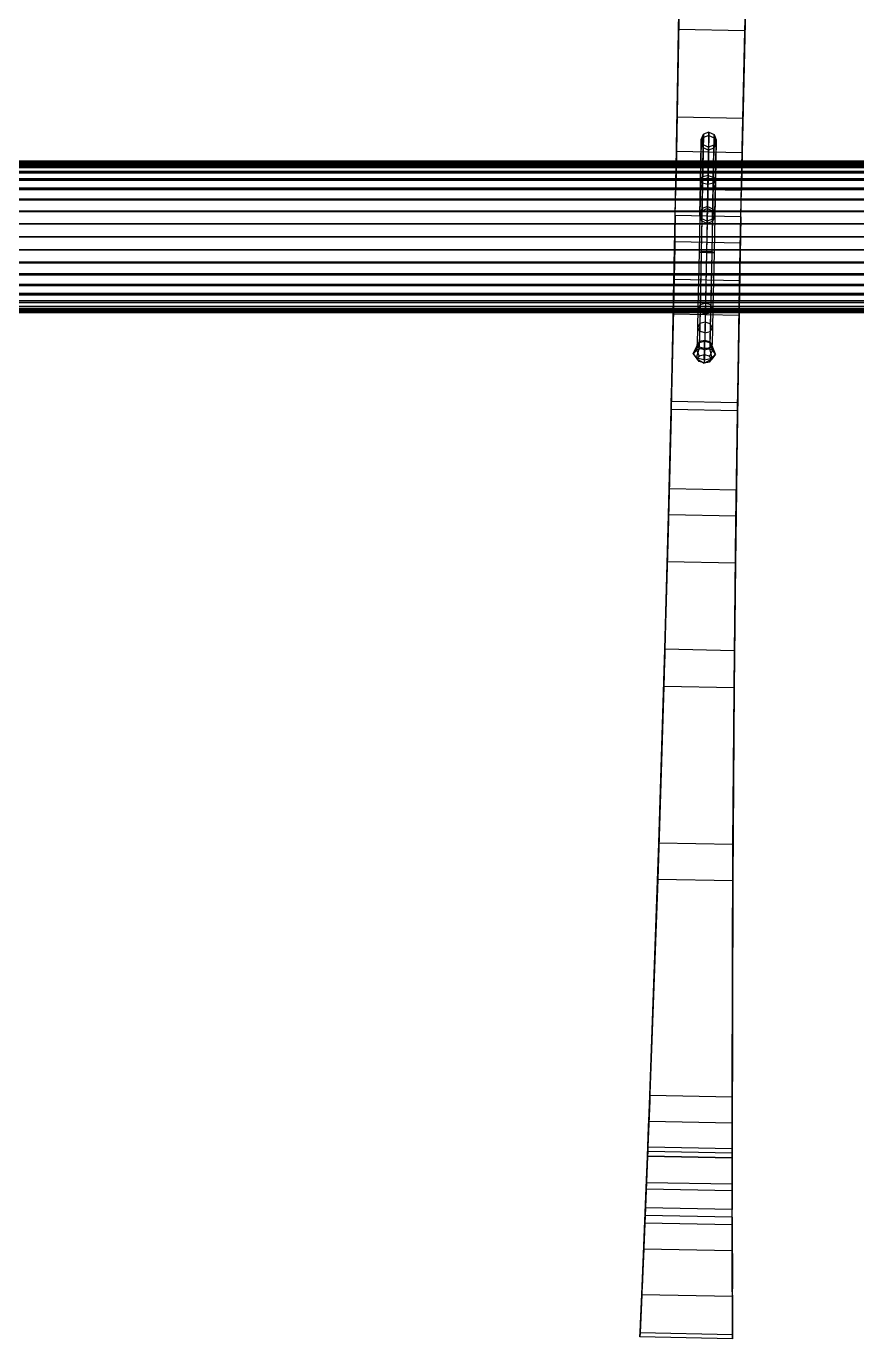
# Model space of a CAD drawing. Extents: x 11992 to 29481, y -6727 to 6811.
# Drawn here: x 14739.2 to 14909.4, y 701.2 to 970.3 of the extents above; entities that cross this region are included whole.
import ezdxf

# ---------------------------------------------------------------- set-up
doc = ezdxf.new("R2010")
doc.units = 0
doc.header["$MEASUREMENT"] = 0
doc.layers.get('0').update_dxf_attribs({"color": 8, "linetype": 'CONTINUOUS'})

msp = doc.modelspace()

# ---------------------------------------------------------------- linework, layer by layer
for p, q in [((14872.87, 968.1, -199.12), (14873.13, 985.9, -226.3)), ((14872.9, 969.61, -197.93), (14873.16, 987.54, -225.29)), ((14886.46, 967.83, -199.12), (14886.89, 985.63, -226.3)), ((14886.49, 969.35, -197.93), (14886.93, 987.27, -225.29)), ((14872.94, 972.31, -245.63), (14872.5, 945.68, -230.35)), ((14886.55, 972.05, -245.63), (14885.96, 945.41, -230.35)), ((14872.92, 971.27, -247.15), (14872.48, 944.63, -231.88)), ((14872.6, 951.69, -184.34), (14872.9, 969.61, -197.93)), ((14872.9, 969.61, -197.93), (14872.87, 968.1, -199.12)), ((14886.49, 969.35, -197.93), (14872.9, 969.61, -197.93)), ((14886.53, 971.01, -247.15), (14885.94, 944.37, -231.88)), ((14886.09, 951.42, -184.34), (14886.49, 969.35, -197.93)), ((14886.49, 969.35, -197.93), (14886.46, 967.83, -199.12)), ((14872.5, 945.68, -230.35), (14872.87, 968.1, -199.12)), ((14872.59, 950.77, -185.99), (14872.87, 968.1, -199.12)), ((14885.96, 945.41, -230.35), (14886.46, 967.83, -199.12)), ((14886.07, 950.51, -185.99), (14886.46, 967.83, -199.12)), ((14872.23, 931.5, -179.63), (14872.6, 951.69, -184.34)), ((14872.23, 931.5, -181.94), (14872.59, 950.77, -185.99)), ((14872.35, 937.92, -225.91), (14872.59, 950.77, -185.99)), ((14872.6, 951.69, -184.34), (14872.59, 950.77, -185.99)), ((14886.09, 951.42, -184.34), (14872.6, 951.69, -184.34)), ((14885.67, 931.23, -179.63), (14886.09, 951.42, -184.34)), ((14885.67, 931.23, -181.94), (14886.07, 950.51, -185.99)), ((14885.8, 937.66, -225.91), (14886.07, 950.51, -185.99)), ((14886.09, 951.42, -184.34), (14886.07, 950.51, -185.99)), ((14877.53, 946.42, -137.78), (14878, 947.48, -138.21)), ((14877.55, 947.09, -122.57), (14878.02, 948.18, -122.25)), ((14878.02, 948.18, -122.25), (14877.55, 923.93, -106.77)), ((14877.84, 938.9, -148.16), (14878, 947.48, -138.21)), ((14878, 947.48, -138.21), (14878.02, 948.18, -122.25)), ((14879.1, 947.9, -138.38), (14878, 947.48, -138.21)), ((14879.11, 948.62, -122.11), (14878.02, 948.18, -122.25)), ((14878.93, 939.24, -148.42), (14879.1, 947.9, -138.38)), ((14879.11, 948.62, -122.11), (14878.94, 939.69, -109.58)), ((14879.1, 947.9, -138.38), (14879.11, 948.62, -122.11)), ((14879.1, 947.9, -138.38), (14880.17, 947.44, -138.21)), ((14879.11, 948.62, -122.11), (14880.19, 948.14, -122.25)), ((14880.01, 938.85, -148.16), (14880.17, 947.44, -138.21)), ((14880.19, 948.14, -122.25), (14880.02, 939.4, -109.99)), ((14880.17, 947.44, -138.21), (14880.19, 948.14, -122.25)), ((14880.17, 947.44, -138.21), (14880.6, 946.36, -137.78)), ((14880.19, 948.14, -122.25), (14880.62, 947.03, -122.57)), ((14872.48, 944.63, -231.88), (14872.33, 936.88, -227.43)), ((14872.5, 945.68, -230.35), (14872.35, 937.92, -225.91)), ((14872.48, 944.63, -231.88), (14872.5, 945.68, -230.35)), ((14885.94, 944.37, -231.88), (14872.48, 944.63, -231.88)), ((14877.37, 938.02, -147.52), (14877.53, 946.42, -137.78)), ((14877.55, 947.09, -122.57), (14877.39, 938.82, -110.96)), ((14877.53, 946.42, -137.78), (14877.55, 947.09, -122.57)), ((14877.96, 945.35, -137.36), (14877.53, 946.42, -137.78)), ((14877.97, 945.98, -122.9), (14877.55, 947.09, -122.57)), ((14877.8, 937.12, -146.89), (14877.96, 945.35, -137.36)), ((14877.97, 945.98, -122.9), (14877.82, 938.17, -111.94)), ((14877.96, 945.35, -137.36), (14877.97, 945.98, -122.9)), ((14879.04, 944.88, -137.18), (14877.96, 945.35, -137.36)), ((14879.05, 945.5, -123.03), (14877.97, 945.98, -122.9)), ((14878.88, 936.73, -146.63), (14879.04, 944.88, -137.18)), ((14879.05, 945.5, -123.03), (14878.9, 937.89, -112.34)), ((14879.04, 944.88, -137.18), (14879.05, 945.5, -123.03)), ((14880.13, 945.3, -137.36), (14879.04, 944.88, -137.18)), ((14880.14, 945.94, -122.9), (14879.05, 945.5, -123.03)), ((14879.97, 937.08, -146.89), (14880.13, 945.3, -137.36)), ((14880.14, 945.94, -122.9), (14879.99, 938.13, -111.94)), ((14880.6, 946.36, -137.78), (14880.13, 945.3, -137.36)), ((14880.13, 945.3, -137.36), (14880.14, 945.94, -122.9)), ((14880.62, 947.03, -122.57), (14880.14, 945.94, -122.9)), ((14880.44, 937.96, -147.52), (14880.6, 946.36, -137.78)), ((14880.62, 947.03, -122.57), (14880.45, 938.76, -110.96)), ((14880.6, 946.36, -137.78), (14880.62, 947.03, -122.57)), ((14885.96, 945.41, -230.35), (14885.8, 937.66, -225.91)), ((14885.94, 944.37, -231.88), (14885.96, 945.41, -230.35)), ((14427.64, 942.71, -126.75), (15683.43, 942.71, -126.75)), ((14427.64, 942.7, -1463.26), (15683.43, 942.71, -1463.26)), ((14427.64, 942.47, -124.05), (15683.43, 942.47, -124.05)), ((14427.64, 942.47, -1460.56), (15683.43, 942.47, -1460.56)), ((14427.64, 942.47, -129.45), (15683.43, 942.47, -129.45)), ((14427.64, 942.47, -1465.96), (15683.43, 942.47, -1465.96)), ((14427.64, 942.4, -126.75), (15683.43, 942.4, -126.75)), ((14427.64, 942.4, -1463.26), (15683.43, 942.4, -1463.26)), ((15683.43, 942.17, -124.1), (14427.64, 942.17, -124.1)), ((15683.43, 942.17, -1460.61), (14427.64, 942.17, -1460.61)), ((15683.43, 942.17, -129.4), (14427.64, 942.17, -129.4)), ((15683.43, 942.17, -1465.91), (14427.64, 942.17, -1465.91)), ((14427.91, 942.27, -126.75), (15683.71, 942.27, -126.75)), ((14427.91, 942.27, -1463.26), (15683.71, 942.27, -1463.26)), ((14427.91, 942.04, -124.12), (15683.71, 942.04, -124.12)), ((14427.91, 942.04, -1460.64), (15683.71, 942.04, -1460.64)), ((14427.91, 942.04, -129.38), (15683.71, 942.04, -129.38)), ((14427.91, 942.04, -1465.89), (15683.71, 942.04, -1465.89)), ((14885.94, 944.37, -231.88), (14885.78, 936.62, -227.43)), ((14427.64, 941.77, -121.43), (15683.43, 941.77, -121.43)), ((14427.64, 941.77, -132.07), (15683.43, 941.77, -132.07)), ((14427.64, 941.77, -1457.94), (15683.43, 941.77, -1457.94)), ((14427.64, 941.77, -1468.58), (15683.43, 941.77, -1468.58)), ((15683.43, 941.49, -121.53), (14427.64, 941.48, -121.53)), ((15683.43, 941.49, -131.97), (14427.64, 941.48, -131.97)), ((15683.43, 941.49, -1458.05), (14427.64, 941.48, -1458.04)), ((15683.43, 941.49, -1468.48), (14427.64, 941.48, -1468.48)), ((14427.64, 940.62, -134.53), (15683.43, 940.62, -134.53)), ((14427.64, 940.62, -1471.04), (15683.43, 940.62, -1471.04)), ((14427.64, 940.62, -118.97), (15683.43, 940.62, -118.97)), ((14427.64, 940.62, -1455.48), (15683.43, 940.62, -1455.48)), ((15683.43, 940.36, -134.38), (14427.64, 940.36, -134.38)), ((15683.43, 940.36, -1470.89), (14427.64, 940.36, -1470.89)), ((15683.43, 940.36, -119.12), (14427.64, 940.36, -119.12)), ((15683.43, 940.36, -1455.64), (14427.64, 940.36, -1455.64)), ((14427.91, 941.36, -121.58), (15683.71, 941.36, -121.58)), ((14427.91, 941.36, -131.92), (15683.71, 941.36, -131.92)), ((14427.91, 941.35, -1458.09), (15683.71, 941.36, -1458.09)), ((14427.91, 941.35, -1468.43), (15683.71, 941.36, -1468.43)), ((14427.91, 940.24, -134.31), (15683.71, 940.24, -134.31)), ((14427.91, 940.24, -1470.82), (15683.71, 940.24, -1470.82)), ((14427.91, 940.24, -119.19), (15683.71, 940.24, -119.19)), ((14427.91, 940.24, -1455.7), (15683.71, 940.24, -1455.7)), ((14877.39, 938.82, -110.96), (14877.85, 939.45, -109.99)), ((14878.93, 939.24, -148.42), (14877.84, 938.9, -148.16)), ((14878.94, 939.69, -109.58), (14877.85, 939.45, -109.99)), ((14878.94, 939.69, -109.58), (14878.63, 923.88, -106.31)), ((14878.81, 933.37, -158.51), (14878.93, 939.24, -148.42)), ((14878.93, 939.24, -148.42), (14880.01, 938.85, -148.16)), ((14878.94, 939.69, -109.58), (14880.02, 939.4, -109.99)), ((14880.02, 939.4, -109.99), (14879.72, 923.89, -106.77)), ((14880.02, 939.4, -109.99), (14880.45, 938.76, -110.96)), ((14427.64, 939.07, -116.75), (15683.43, 939.07, -116.75)), ((14427.64, 939.07, -136.75), (15683.43, 939.07, -136.75)), ((14427.64, 939.07, -1453.26), (15683.43, 939.07, -1453.26)), ((14427.64, 939.07, -1473.26), (15683.43, 939.07, -1473.26)), ((15683.43, 938.84, -116.95), (14427.64, 938.84, -116.95)), ((15683.43, 938.84, -136.55), (14427.64, 938.84, -136.55)), ((15683.43, 938.84, -1453.46), (14427.64, 938.83, -1453.46)), ((15683.43, 938.84, -1473.07), (14427.64, 938.83, -1473.07)), ((14427.64, 937.15, -114.83), (15683.43, 937.15, -114.83)), ((14427.64, 937.15, -1451.35), (15683.43, 937.15, -1451.35)), ((14427.64, 937.15, -138.66), (15683.43, 937.15, -138.67)), ((14427.64, 937.15, -1475.18), (15683.43, 937.15, -1475.18)), ((15683.43, 936.96, -115.07), (14427.64, 936.96, -115.07)), ((15683.43, 936.96, -1451.58), (14427.64, 936.95, -1451.58)), ((15683.43, 936.96, -138.43), (14427.64, 936.96, -138.43)), ((15683.43, 936.96, -1474.95), (14427.64, 936.95, -1474.95)), ((14427.91, 938.73, -117.03), (15683.71, 938.73, -117.03)), ((14427.91, 938.73, -136.47), (15683.71, 938.73, -136.47)), ((14427.91, 938.73, -1453.54), (15683.71, 938.73, -1453.54)), ((14427.91, 938.73, -1472.98), (15683.71, 938.73, -1472.98)), ((14427.91, 936.87, -115.17), (15683.71, 936.87, -115.17)), ((14427.91, 936.87, -1451.68), (15683.71, 936.87, -1451.68)), ((14427.91, 936.87, -138.33), (15683.71, 936.87, -138.33)), ((14427.91, 936.87, -1474.85), (15683.71, 936.87, -1474.85)), ((14872.23, 931.5, -222.2), (14872.35, 937.92, -225.91)), ((14872.23, 931.5, -224.35), (14872.33, 936.88, -227.43)), ((14872.33, 936.88, -227.43), (14872.35, 937.92, -225.91)), ((14885.78, 936.62, -227.43), (14872.33, 936.88, -227.43)), ((14877.39, 938.82, -110.96), (14877.1, 924.01, -107.89)), ((14877.25, 931.88, -158.06), (14877.37, 938.02, -147.52)), ((14877.37, 938.02, -147.52), (14877.84, 938.9, -148.16)), ((14877.8, 937.12, -146.89), (14877.37, 938.02, -147.52)), ((14877.82, 938.17, -111.94), (14877.39, 938.82, -110.96)), ((14877.82, 938.17, -111.94), (14877.55, 924.08, -109.02)), ((14877.68, 930.8, -157.75), (14877.8, 937.12, -146.89)), ((14877.72, 932.94, -158.38), (14877.84, 938.9, -148.16)), ((14878.88, 936.73, -146.63), (14877.8, 937.12, -146.89)), ((14878.9, 937.89, -112.34), (14877.82, 938.17, -111.94)), ((14878.9, 937.89, -112.34), (14878.63, 924.08, -109.48)), ((14878.76, 930.34, -157.62), (14878.88, 936.73, -146.63)), ((14879.97, 937.08, -146.89), (14878.88, 936.73, -146.63)), ((14879.99, 938.13, -111.94), (14878.9, 937.89, -112.34)), ((14879.99, 938.13, -111.94), (14879.72, 924.03, -109.02)), ((14879.85, 930.76, -157.75), (14879.97, 937.08, -146.89)), ((14879.89, 932.9, -158.38), (14880.01, 938.85, -148.16)), ((14880.44, 937.96, -147.52), (14879.97, 937.08, -146.89)), ((14880.45, 938.76, -110.96), (14879.99, 938.13, -111.94)), ((14880.01, 938.85, -148.16), (14880.44, 937.96, -147.52)), ((14880.45, 938.76, -110.96), (14880.17, 923.95, -107.89)), ((14880.32, 931.82, -158.06), (14880.44, 937.96, -147.52)), ((14885.67, 931.23, -222.2), (14885.8, 937.66, -225.91)), ((14885.67, 931.23, -224.35), (14885.78, 936.62, -227.43)), ((14885.78, 936.62, -227.43), (14885.8, 937.66, -225.91)), ((14427.64, 934.93, -113.28), (15683.43, 934.93, -113.28)), ((14427.64, 934.93, -140.22), (15683.43, 934.93, -140.22)), ((14427.64, 934.93, -1449.79), (15683.43, 934.93, -1449.79)), ((14427.64, 934.93, -1476.73), (15683.43, 934.93, -1476.73)), ((15683.43, 934.78, -113.54), (14427.64, 934.78, -113.54)), ((15683.43, 934.78, -139.96), (14427.64, 934.78, -139.96)), ((15683.43, 934.78, -1450.05), (14427.64, 934.78, -1450.05)), ((15683.43, 934.78, -1476.47), (14427.64, 934.78, -1476.47)), ((14427.91, 934.71, -113.65), (15683.71, 934.71, -113.65)), ((14427.91, 934.71, -139.85), (15683.71, 934.71, -139.85)), ((14427.91, 934.71, -1450.17), (15683.71, 934.71, -1450.17)), ((14427.91, 934.71, -1476.36), (15683.71, 934.71, -1476.36)), ((14427.64, 932.47, -141.37), (15683.43, 932.47, -141.37)), ((14427.64, 932.47, -1477.88), (15683.43, 932.47, -1477.88)), ((14427.64, 932.47, -112.13), (15683.43, 932.47, -112.13)), ((14427.64, 932.47, -1448.65), (15683.43, 932.47, -1448.65)), ((15683.43, 932.37, -141.08), (14427.64, 932.37, -141.08)), ((15683.43, 932.37, -1477.59), (14427.64, 932.37, -1477.59)), ((15683.43, 932.37, -112.42), (14427.64, 932.37, -112.42)), ((15683.43, 932.37, -1448.93), (14427.64, 932.37, -1448.93)), ((14427.91, 932.32, -140.96), (15683.71, 932.32, -140.96)), ((14427.91, 932.32, -1477.47), (15683.71, 932.32, -1477.47)), ((14427.91, 932.32, -112.54), (15683.71, 932.32, -112.54)), ((14427.91, 932.32, -1449.05), (15683.71, 932.32, -1449.05)), ((14871.82, 911.31, -184.34), (14872.23, 931.5, -179.63)), ((14872.23, 931.5, -181.94), (14871.84, 912.22, -185.99)), ((14872.1, 925.07, -225.91), (14872.23, 931.5, -222.2)), ((14872.13, 926.12, -227.43), (14872.23, 931.5, -224.35)), ((14872.23, 931.5, -224.35), (14872.23, 931.5, -222.2)), ((14872.23, 931.5, -181.94), (14872.23, 931.5, -179.63)), ((14872.23, 931.5, -222.2), (14872.23, 931.5, -181.94)), ((14885.67, 931.23, -224.35), (14872.23, 931.5, -224.35)), ((14885.67, 931.23, -179.63), (14872.23, 931.5, -179.63)), ((14877.24, 931.41, -182.2), (14877.71, 932.49, -182.2)), ((14877.24, 931.41, -168.6), (14877.71, 932.49, -168.63)), ((14877.24, 931.41, -168.6), (14877.25, 931.88, -158.06)), ((14877.67, 930.32, -182.2), (14877.24, 931.41, -182.2)), ((14877.67, 930.32, -168.58), (14877.24, 931.41, -168.6)), ((14877.24, 931.41, -182.2), (14877.24, 931.41, -168.6)), ((14877.25, 931.88, -158.06), (14877.72, 932.94, -158.38)), ((14877.68, 930.8, -157.75), (14877.25, 931.88, -158.06)), ((14877.71, 932.49, -168.63), (14877.72, 932.94, -158.38)), ((14878.81, 932.91, -182.2), (14877.71, 932.49, -182.2)), ((14878.81, 932.91, -168.64), (14877.71, 932.49, -168.63)), ((14877.71, 932.49, -182.2), (14877.71, 932.49, -168.63)), ((14878.81, 933.37, -158.51), (14877.72, 932.94, -158.38)), ((14878.81, 932.91, -168.64), (14878.81, 933.37, -158.51)), ((14878.81, 933.37, -158.51), (14879.89, 932.9, -158.38)), ((14878.81, 932.91, -182.2), (14879.88, 932.44, -182.2)), ((14878.81, 932.91, -182.2), (14878.81, 932.91, -168.64)), ((14878.81, 932.91, -168.64), (14879.88, 932.44, -168.63)), ((14880.31, 931.35, -182.2), (14879.84, 930.27, -182.2)), ((14880.31, 931.35, -168.6), (14879.84, 930.27, -168.58)), ((14880.32, 931.82, -158.06), (14879.85, 930.76, -157.75)), ((14879.88, 932.44, -168.63), (14879.89, 932.9, -158.38)), ((14879.88, 932.44, -182.2), (14879.88, 932.44, -168.63)), ((14879.88, 932.44, -182.2), (14880.31, 931.35, -182.2)), ((14879.88, 932.44, -168.63), (14880.31, 931.35, -168.6)), ((14879.89, 932.9, -158.38), (14880.32, 931.82, -158.06)), ((14880.31, 931.35, -168.6), (14880.32, 931.82, -158.06)), ((14880.31, 931.35, -182.2), (14880.31, 931.35, -168.6)), ((14885.3, 911.04, -184.34), (14885.67, 931.23, -179.63)), ((14885.67, 931.23, -181.94), (14885.32, 911.96, -185.99)), ((14885.55, 924.81, -225.91), (14885.67, 931.23, -222.2)), ((14885.57, 925.85, -227.43), (14885.67, 931.23, -224.35)), ((14885.67, 931.23, -224.35), (14885.67, 931.23, -222.2)), ((14885.67, 931.23, -181.94), (14885.67, 931.23, -179.63)), ((14885.67, 931.23, -222.2), (14885.67, 931.23, -181.94)), ((14427.64, 929.85, -111.43), (15683.43, 929.85, -111.43)), ((14427.64, 929.85, -142.07), (15683.43, 929.85, -142.07)), ((14427.64, 929.85, -1447.94), (15683.43, 929.85, -1447.94)), ((14427.64, 929.85, -1478.58), (15683.43, 929.85, -1478.58)), ((15683.43, 929.8, -111.73), (14427.64, 929.8, -111.73)), ((15683.43, 929.8, -141.77), (14427.64, 929.8, -141.77)), ((15683.43, 929.8, -1448.24), (14427.64, 929.8, -1448.24)), ((15683.43, 929.8, -1478.28), (14427.64, 929.8, -1478.28)), ((14427.91, 929.77, -111.86), (15683.71, 929.77, -111.86)), ((14427.91, 929.77, -141.64), (15683.71, 929.77, -141.64)), ((14427.91, 929.77, -1448.37), (15683.71, 929.77, -1448.37)), ((14427.91, 929.77, -1478.15), (15683.71, 929.77, -1478.15)), ((14877.67, 930.32, -168.58), (14877.68, 930.8, -157.75)), ((14878.75, 929.84, -182.2), (14877.67, 930.32, -182.2)), ((14878.75, 929.84, -168.57), (14877.67, 930.32, -168.58)), ((14877.67, 930.32, -182.2), (14877.67, 930.32, -168.58)), ((14878.76, 930.34, -157.62), (14877.68, 930.8, -157.75)), ((14878.75, 929.84, -168.57), (14878.76, 930.34, -157.62)), ((14879.84, 930.27, -182.2), (14878.75, 929.84, -182.2)), ((14879.84, 930.27, -168.58), (14878.75, 929.84, -168.57)), ((14878.75, 929.84, -182.2), (14878.75, 929.84, -168.57)), ((14879.85, 930.76, -157.75), (14878.76, 930.34, -157.62)), ((14879.84, 930.27, -168.58), (14879.85, 930.76, -157.75)), ((14879.84, 930.27, -182.2), (14879.84, 930.27, -168.58)), ((14427.64, 927.15, -111.2), (15683.43, 927.15, -111.2)), ((15683.43, 927.15, -111.5), (14427.64, 927.15, -111.5)), ((14427.64, 927.15, -1447.71), (15683.43, 927.15, -1447.71)), ((15683.43, 927.15, -1448.01), (14427.64, 927.15, -1448.01)), ((14427.64, 927.15, -142.3), (15683.43, 927.15, -142.3)), ((15683.43, 927.15, -142), (14427.64, 927.15, -142)), ((14427.64, 927.15, -1478.82), (15683.43, 927.15, -1478.82)), ((15683.43, 927.15, -1478.51), (14427.64, 927.15, -1478.51)), ((14427.91, 927.15, -111.63), (15683.71, 927.15, -111.63)), ((14427.91, 927.15, -1448.14), (15683.71, 927.15, -1448.14)), ((14427.91, 927.15, -141.87), (15683.71, 927.15, -141.87)), ((14427.91, 927.15, -1478.38), (15683.71, 927.15, -1478.38)), ((14871.97, 918.36, -231.88), (14872.13, 926.12, -227.43)), ((14872.13, 926.12, -227.43), (14872.1, 925.07, -225.91)), ((14885.57, 925.85, -227.43), (14872.13, 926.12, -227.43)), ((14885.43, 918.1, -231.88), (14885.57, 925.85, -227.43)), ((14885.57, 925.85, -227.43), (14885.55, 924.81, -225.91)), ((15683.43, 924.51, -111.73), (14427.64, 924.5, -111.73)), ((15683.43, 924.51, -141.77), (14427.64, 924.5, -141.77)), ((15683.43, 924.51, -1448.24), (14427.64, 924.5, -1448.24)), ((15683.43, 924.51, -1478.28), (14427.64, 924.5, -1478.28)), ((14427.64, 924.45, -111.43), (15683.43, 924.45, -111.43)), ((14427.64, 924.45, -142.07), (15683.43, 924.45, -142.07)), ((14427.64, 924.45, -1447.94), (15683.43, 924.45, -1447.94)), ((14427.64, 924.45, -1478.58), (15683.43, 924.45, -1478.58)), ((14427.91, 924.52, -111.86), (15683.71, 924.52, -111.86)), ((14427.91, 924.52, -141.64), (15683.71, 924.52, -141.64)), ((14427.91, 924.52, -1448.37), (15683.71, 924.52, -1448.37)), ((14427.91, 924.52, -1478.15), (15683.71, 924.52, -1478.15)), ((14872.1, 925.07, -225.91), (14871.84, 912.22, -185.99)), ((14871.95, 917.32, -230.35), (14872.1, 925.07, -225.91)), ((14877.1, 924.01, -107.89), (14876.87, 912.43, -113.4)), ((14877.55, 924.08, -109.02), (14877.1, 924.01, -107.89)), ((14877.1, 924.01, -107.89), (14877.55, 923.93, -106.77)), ((14877.55, 923.93, -106.77), (14877.3, 911.64, -112.56)), ((14877.55, 924.08, -109.02), (14877.33, 913.21, -114.24)), ((14878.63, 924.08, -109.48), (14877.55, 924.08, -109.02)), ((14878.63, 923.88, -106.31), (14877.55, 923.93, -106.77)), ((14878.63, 923.88, -106.31), (14878.38, 911.3, -112.22)), ((14878.63, 924.08, -109.48), (14878.42, 913.51, -114.59)), ((14879.72, 924.03, -109.02), (14878.63, 924.08, -109.48)), ((14878.63, 923.88, -106.31), (14879.72, 923.89, -106.77)), ((14879.72, 923.89, -106.77), (14879.47, 911.6, -112.57)), ((14879.72, 924.03, -109.02), (14879.5, 913.17, -114.24)), ((14880.17, 923.95, -107.89), (14879.72, 924.03, -109.02)), ((14879.72, 923.89, -106.77), (14880.17, 923.95, -107.89)), ((14880.17, 923.95, -107.89), (14879.94, 912.37, -113.41)), ((14885.55, 924.81, -225.91), (14885.32, 911.96, -185.99)), ((14885.41, 917.06, -230.35), (14885.55, 924.81, -225.91)), ((15683.43, 921.94, -141.08), (14427.64, 921.94, -141.08)), ((15683.43, 921.94, -1477.59), (14427.64, 921.93, -1477.59)), ((15683.43, 921.94, -112.42), (14427.64, 921.94, -112.42)), ((15683.43, 921.94, -1448.93), (14427.64, 921.93, -1448.93)), ((14427.64, 921.83, -141.37), (15683.43, 921.83, -141.37)), ((14427.64, 921.83, -1477.88), (15683.43, 921.83, -1477.88)), ((14427.64, 921.83, -112.13), (15683.43, 921.83, -112.13)), ((14427.64, 921.83, -1448.65), (15683.43, 921.83, -1448.65)), ((14427.91, 921.98, -140.96), (15683.71, 921.98, -140.96)), ((14427.91, 921.97, -1477.47), (15683.71, 921.98, -1477.47)), ((14427.91, 921.98, -112.54), (15683.71, 921.98, -112.54)), ((14427.91, 921.97, -1449.05), (15683.71, 921.98, -1449.05)), ((15683.43, 919.53, -113.54), (14427.64, 919.53, -113.54)), ((15683.43, 919.53, -139.96), (14427.64, 919.53, -139.96)), ((15683.43, 919.53, -1450.05), (14427.64, 919.52, -1450.05)), ((15683.43, 919.53, -1476.47), (14427.64, 919.52, -1476.47)), ((14427.64, 919.37, -113.28), (15683.43, 919.38, -113.28)), ((14427.64, 919.37, -140.22), (15683.43, 919.38, -140.22)), ((14427.64, 919.37, -1449.79), (15683.43, 919.38, -1449.79)), ((14427.64, 919.37, -1476.73), (15683.43, 919.38, -1476.73)), ((14427.91, 919.59, -113.65), (15683.71, 919.59, -113.65)), ((14427.91, 919.59, -139.85), (15683.71, 919.59, -139.85)), ((14427.91, 919.59, -1450.17), (15683.71, 919.59, -1450.17)), ((14427.91, 919.59, -1476.36), (15683.71, 919.59, -1476.36)), ((14871.37, 891.73, -247.15), (14871.97, 918.36, -231.88)), ((14871.97, 918.36, -231.88), (14871.95, 917.32, -230.35)), ((14885.43, 918.1, -231.88), (14871.97, 918.36, -231.88)), ((14884.98, 891.46, -247.15), (14885.43, 918.1, -231.88)), ((14885.43, 918.1, -231.88), (14885.41, 917.06, -230.35)), ((15683.43, 917.35, -115.07), (14427.64, 917.35, -115.07)), ((15683.43, 917.35, -1451.58), (14427.64, 917.35, -1451.58)), ((15683.43, 917.35, -138.43), (14427.64, 917.35, -138.43)), ((15683.43, 917.35, -1474.95), (14427.64, 917.35, -1474.94)), ((14427.64, 917.15, -114.83), (15683.43, 917.16, -114.83)), ((14427.64, 917.15, -1451.35), (15683.43, 917.16, -1451.35)), ((14427.64, 917.15, -138.66), (15683.43, 917.16, -138.67)), ((14427.64, 917.15, -1475.18), (15683.43, 917.16, -1475.18)), ((15683.43, 915.47, -116.95), (14427.64, 915.47, -116.95)), ((15683.43, 915.47, -136.55), (14427.64, 915.47, -136.55)), ((15683.43, 915.47, -1453.46), (14427.64, 915.47, -1453.46)), ((15683.43, 915.47, -1473.07), (14427.64, 915.47, -1473.07)), ((14427.64, 915.24, -116.75), (15683.43, 915.24, -116.75)), ((14427.64, 915.24, -136.75), (15683.43, 915.24, -136.75)), ((14427.64, 915.24, -1453.26), (15683.43, 915.24, -1453.26)), ((14427.64, 915.24, -1473.26), (15683.43, 915.24, -1473.26)), ((14427.91, 917.43, -115.17), (15683.71, 917.43, -115.17)), ((14427.91, 917.43, -1451.68), (15683.71, 917.43, -1451.68)), ((14427.91, 917.43, -138.33), (15683.71, 917.43, -138.33)), ((14427.91, 917.43, -1474.85), (15683.71, 917.43, -1474.85)), ((14427.91, 915.56, -117.03), (15683.71, 915.57, -117.03)), ((14427.91, 915.56, -136.47), (15683.71, 915.57, -136.47)), ((14427.91, 915.56, -1453.54), (15683.71, 915.57, -1453.54)), ((14427.91, 915.56, -1472.98), (15683.71, 915.57, -1472.98)), ((14871.35, 890.68, -245.63), (14871.95, 917.32, -230.35)), ((14871.95, 917.32, -230.35), (14871.45, 894.9, -199.12)), ((14884.97, 890.42, -245.63), (14885.41, 917.06, -230.35)), ((14885.41, 917.06, -230.35), (14885.03, 894.63, -199.12)), ((15683.43, 913.94, -134.38), (14427.64, 913.94, -134.38)), ((15683.43, 913.94, -1470.89), (14427.64, 913.94, -1470.89)), ((15683.43, 913.94, -119.12), (14427.64, 913.94, -119.12)), ((15683.43, 913.94, -1455.64), (14427.64, 913.94, -1455.64)), ((14427.64, 913.68, -134.53), (15683.43, 913.68, -134.53)), ((14427.64, 913.68, -1471.04), (15683.43, 913.68, -1471.04)), ((14427.64, 913.68, -118.97), (15683.43, 913.68, -118.97)), ((14427.64, 913.68, -1455.48), (15683.43, 913.68, -1455.48)), ((15683.43, 912.82, -121.53), (14427.64, 912.82, -121.53)), ((15683.43, 912.82, -131.97), (14427.64, 912.82, -131.97)), ((15683.43, 912.82, -1458.04), (14427.64, 912.82, -1458.04)), ((15683.43, 912.82, -1468.48), (14427.64, 912.82, -1468.48)), ((14427.64, 912.54, -121.43), (15683.43, 912.54, -121.43)), ((14427.64, 912.54, -132.07), (15683.43, 912.54, -132.07)), ((14427.64, 912.53, -1457.94), (15683.43, 912.54, -1457.94)), ((14427.64, 912.53, -1468.58), (15683.43, 912.54, -1468.58)), ((14427.91, 914.05, -134.31), (15683.71, 914.05, -134.31)), ((14427.91, 914.05, -1470.82), (15683.71, 914.05, -1470.82)), ((14427.91, 914.05, -119.19), (15683.71, 914.05, -119.19)), ((14427.91, 914.05, -1455.7), (15683.71, 914.05, -1455.7)), ((14427.91, 912.94, -121.58), (15683.71, 912.94, -121.58)), ((14427.91, 912.94, -131.92), (15683.71, 912.94, -131.92)), ((14427.91, 912.94, -1458.09), (15683.71, 912.94, -1458.09)), ((14427.91, 912.94, -1468.43), (15683.71, 912.94, -1468.43)), ((14427.91, 912.26, -124.12), (15683.71, 912.26, -124.12)), ((14427.91, 912.25, -1460.64), (15683.71, 912.26, -1460.64)), ((14427.91, 912.26, -129.38), (15683.71, 912.26, -129.38)), ((14427.91, 912.25, -1465.89), (15683.71, 912.26, -1465.89)), ((14871.84, 912.22, -185.99), (14871.45, 894.9, -199.12)), ((14871.82, 911.31, -184.34), (14871.84, 912.22, -185.99)), ((14876.87, 912.43, -113.4), (14876.76, 908.57, -124.86)), ((14877.33, 913.21, -114.24), (14876.87, 912.43, -113.4)), ((14876.87, 912.43, -113.4), (14877.3, 911.64, -112.56)), ((14877.33, 913.21, -114.24), (14877.23, 909.34, -125.66)), ((14878.42, 913.51, -114.59), (14877.33, 913.21, -114.24)), ((14878.42, 913.51, -114.59), (14878.32, 909.64, -125.98)), ((14879.5, 913.17, -114.24), (14878.42, 913.51, -114.59)), ((14879.5, 913.17, -114.24), (14879.4, 909.3, -125.66)), ((14879.47, 911.6, -112.57), (14879.94, 912.37, -113.41)), ((14879.94, 912.37, -113.41), (14879.5, 913.17, -114.24)), ((14879.94, 912.37, -113.41), (14879.83, 908.51, -124.86)), ((15683.43, 912.13, -124.1), (14427.64, 912.13, -124.1)), ((15683.43, 912.13, -1460.61), (14427.64, 912.13, -1460.61)), ((15683.43, 912.13, -129.4), (14427.64, 912.13, -129.4)), ((15683.43, 912.13, -1465.91), (14427.64, 912.13, -1465.91)), ((15683.43, 911.9, -126.75), (14427.64, 911.9, -126.75)), ((15683.43, 911.9, -1463.26), (14427.64, 911.9, -1463.26)), ((14427.64, 911.83, -124.05), (15683.43, 911.84, -124.05)), ((14427.64, 911.83, -1460.56), (15683.43, 911.84, -1460.56)), ((14427.64, 911.83, -129.45), (15683.43, 911.84, -129.45)), ((14427.64, 911.83, -1465.96), (15683.43, 911.84, -1465.96)), ((14427.64, 911.6, -126.75), (15683.43, 911.6, -126.75)), ((14427.64, 911.6, -1463.26), (15683.43, 911.6, -1463.26)), ((14427.91, 912.03, -126.75), (15683.71, 912.03, -126.75)), ((14427.91, 912.02, -1463.26), (15683.71, 912.03, -1463.26)), ((14871.82, 911.31, -184.34), (14871.41, 893.39, -197.93)), ((14885.3, 911.04, -184.34), (14871.82, 911.31, -184.34)), ((14877.3, 911.64, -112.56), (14877.2, 907.78, -124.07)), ((14878.32, 909.64, -125.98), (14877.23, 909.34, -125.66)), ((14878.38, 911.3, -112.22), (14877.3, 911.64, -112.56)), ((14878.32, 909.64, -125.98), (14878.25, 905.91, -128.39)), ((14878.38, 911.3, -112.22), (14878.28, 907.44, -123.74)), ((14879.4, 909.3, -125.66), (14878.32, 909.64, -125.98)), ((14878.38, 911.3, -112.22), (14879.47, 911.6, -112.57)), ((14879.47, 911.6, -112.57), (14879.37, 907.74, -124.07)), ((14885.3, 911.04, -184.34), (14885.01, 893.12, -197.93)), ((14885.32, 911.96, -185.99), (14885.03, 894.63, -199.12)), ((14885.3, 911.04, -184.34), (14885.32, 911.96, -185.99)), ((14876.76, 908.57, -124.86), (14876.7, 905.09, -127.12)), ((14877.23, 909.34, -125.66), (14876.76, 908.57, -124.86)), ((14876.76, 908.57, -124.86), (14877.2, 907.78, -124.07)), ((14877.2, 907.78, -124.07), (14877.13, 904.48, -126.21)), ((14877.23, 909.34, -125.66), (14877.16, 905.68, -128.02)), ((14878.28, 907.44, -123.74), (14877.2, 907.78, -124.07)), ((14878.28, 907.44, -123.74), (14878.22, 904.21, -125.84)), ((14878.28, 907.44, -123.74), (14879.37, 907.74, -124.07)), ((14879.37, 907.74, -124.07), (14879.31, 904.43, -126.21)), ((14879.4, 909.3, -125.66), (14879.33, 905.64, -128.02)), ((14879.37, 907.74, -124.07), (14879.83, 908.51, -124.86)), ((14879.83, 908.51, -124.86), (14879.4, 909.3, -125.66)), ((14879.83, 908.51, -124.86), (14879.77, 905.03, -127.12)), ((14875.92, 903.16, -128.26), (14876.69, 904.84, -127.27)), ((14876.57, 902.29, -126.9), (14877.13, 904.25, -126.36)), ((14876.6, 904, -129.63), (14877.15, 905.42, -128.18)), ((14878.22, 904.32, -130.19), (14876.6, 904, -129.63)), ((14877.15, 905.42, -128.18), (14876.69, 904.84, -127.27)), ((14876.69, 904.84, -127.27), (14876.7, 905.09, -127.12)), ((14876.69, 904.84, -127.27), (14877.13, 904.25, -126.36)), ((14877.16, 905.68, -128.02), (14876.7, 905.09, -127.12)), ((14876.7, 905.09, -127.12), (14877.13, 904.48, -126.21)), ((14878.22, 904.21, -125.84), (14877.13, 904.48, -126.21)), ((14877.13, 904.25, -126.36), (14877.13, 904.48, -126.21)), ((14878.21, 903.98, -125.98), (14877.13, 904.25, -126.36)), ((14877.15, 905.42, -128.18), (14877.16, 905.68, -128.02)), ((14878.24, 905.65, -128.56), (14877.15, 905.42, -128.18)), ((14878.25, 905.91, -128.39), (14877.16, 905.68, -128.02)), ((14878.22, 904.32, -130.19), (14878.19, 902.91, -130.19)), ((14878.21, 903.98, -125.98), (14879.3, 904.21, -126.36)), ((14878.21, 903.98, -125.98), (14878.22, 904.21, -125.84)), ((14878.22, 904.32, -130.19), (14878.24, 905.65, -128.56)), ((14878.22, 904.21, -125.84), (14879.31, 904.43, -126.21)), ((14879.82, 903.93, -129.63), (14878.22, 904.32, -130.19)), ((14878.24, 905.65, -128.56), (14878.25, 905.91, -128.39)), ((14879.32, 905.38, -128.18), (14878.24, 905.65, -128.56)), ((14879.33, 905.64, -128.02), (14878.25, 905.91, -128.39)), ((14879.3, 904.21, -126.36), (14879.76, 904.78, -127.27)), ((14879.3, 904.21, -126.36), (14879.31, 904.43, -126.21)), ((14879.79, 902.23, -126.9), (14879.3, 904.21, -126.36)), ((14879.31, 904.43, -126.21), (14879.77, 905.03, -127.12)), ((14879.32, 905.38, -128.18), (14879.33, 905.64, -128.02)), ((14879.76, 904.78, -127.27), (14879.32, 905.38, -128.18)), ((14879.82, 903.93, -129.63), (14879.32, 905.38, -128.18)), ((14879.77, 905.03, -127.12), (14879.33, 905.64, -128.02)), ((14879.76, 904.78, -127.27), (14879.77, 905.03, -127.12)), ((14880.47, 903.07, -128.26), (14879.76, 904.78, -127.27)), ((14876.6, 904, -129.63), (14875.92, 903.16, -128.26)), ((14875.92, 903.16, -128.26), (14876.64, 902.13, -128.89)), ((14875.92, 903.16, -128.26), (14876.57, 902.29, -126.9)), ((14876.57, 902.29, -126.9), (14877.08, 901.55, -127.97)), ((14878.17, 901.9, -126.33), (14876.57, 902.29, -126.9)), ((14876.6, 904, -129.63), (14877.1, 902.7, -129.81)), ((14877.1, 902.7, -129.81), (14876.64, 902.13, -128.89)), ((14876.64, 902.13, -128.89), (14877.08, 901.55, -127.97)), ((14876.64, 902.13, -128.89), (14878.16, 901.23, -129.43)), ((14878.16, 901.29, -127.59), (14877.08, 901.55, -127.97)), ((14878.19, 902.91, -130.19), (14877.1, 902.7, -129.81)), ((14878.19, 902.91, -130.19), (14878.16, 901.23, -129.43)), ((14879.71, 902.07, -128.89), (14878.16, 901.23, -129.43)), ((14878.17, 901.9, -126.33), (14878.16, 901.29, -127.59)), ((14878.16, 901.29, -127.59), (14879.25, 901.5, -127.97)), ((14878.17, 901.9, -126.33), (14878.21, 903.98, -125.98)), ((14878.17, 901.9, -126.33), (14879.79, 902.23, -126.9)), ((14879.27, 902.65, -129.81), (14878.19, 902.91, -130.19)), ((14879.79, 902.23, -126.9), (14879.25, 901.5, -127.97)), ((14879.25, 901.5, -127.97), (14879.71, 902.07, -128.89)), ((14879.82, 903.93, -129.63), (14879.27, 902.65, -129.81)), ((14879.71, 902.07, -128.89), (14879.27, 902.65, -129.81)), ((14880.47, 903.07, -128.26), (14879.71, 902.07, -128.89)), ((14879.79, 902.23, -126.9), (14880.47, 903.07, -128.26)), ((14880.47, 903.07, -128.26), (14879.82, 903.93, -129.63)), ((14878.16, 901.29, -127.59), (14878.16, 901.23, -129.43)), ((14871.41, 893.39, -197.93), (14870.98, 875.46, -225.29)), ((14871.45, 894.9, -199.12), (14871.02, 877.1, -226.3)), ((14871.41, 893.39, -197.93), (14871.45, 894.9, -199.12)), ((14885.01, 893.12, -197.93), (14871.41, 893.39, -197.93)), ((14885.03, 894.63, -199.12), (14884.77, 876.83, -226.3)), ((14885.01, 893.12, -197.93), (14885.03, 894.63, -199.12)), ((14870.81, 869.07, -258.02), (14871.35, 890.68, -245.63)), ((14870.84, 870.11, -259.55), (14871.37, 891.73, -247.15)), ((14871.35, 890.68, -245.63), (14871.02, 877.1, -226.3)), ((14871.37, 891.73, -247.15), (14871.35, 890.68, -245.63)), ((14884.98, 891.46, -247.15), (14871.37, 891.73, -247.15)), ((14884.68, 869.84, -259.55), (14884.98, 891.46, -247.15)), ((14885.01, 893.12, -197.93), (14884.75, 875.2, -225.29)), ((14884.98, 891.46, -247.15), (14884.97, 890.42, -245.63)), ((14884.66, 868.8, -258.02), (14884.97, 890.42, -245.63)), ((14884.97, 890.42, -245.63), (14884.77, 876.83, -226.3)), ((14870.98, 875.46, -225.29), (14870.59, 860.5, -243.54)), ((14871.02, 877.1, -226.3), (14870.62, 861.91, -244.82)), ((14870.98, 875.46, -225.29), (14871.02, 877.1, -226.3)), ((14884.75, 875.2, -225.29), (14870.98, 875.46, -225.29)), ((14884.75, 875.2, -225.29), (14884.56, 860.23, -243.54)), ((14884.77, 876.83, -226.3), (14884.57, 861.64, -244.82)), ((14884.75, 875.2, -225.29), (14884.77, 876.83, -226.3)), ((14870.09, 842.57, -275.34), (14870.84, 870.11, -259.55)), ((14870.84, 870.11, -259.55), (14870.81, 869.07, -258.02)), ((14884.68, 869.84, -259.55), (14870.84, 870.11, -259.55)), ((14884.36, 842.29, -275.34), (14884.68, 869.84, -259.55)), ((14884.68, 869.84, -259.55), (14884.66, 868.8, -258.02)), ((14870.06, 841.53, -273.81), (14870.81, 869.07, -258.02)), ((14870.81, 869.07, -258.02), (14870.62, 861.91, -244.82)), ((14884.35, 841.25, -273.81), (14884.66, 868.8, -258.02)), ((14884.66, 868.8, -258.02), (14884.57, 861.64, -244.82)), ((14870.62, 861.91, -244.82), (14869.9, 836.07, -263.15)), ((14870.59, 860.5, -243.54), (14870.62, 861.91, -244.82)), ((14884.57, 861.64, -244.82), (14884.29, 835.79, -263.15)), ((14884.56, 860.23, -243.54), (14884.57, 861.64, -244.82)), ((14870.59, 860.5, -243.54), (14869.86, 834.96, -261.66)), ((14884.56, 860.23, -243.54), (14870.59, 860.5, -243.54)), ((14884.56, 860.23, -243.54), (14884.28, 834.68, -261.66)), ((14868.86, 802.81, -298.14), (14870.09, 842.57, -275.34)), ((14870.09, 842.57, -275.34), (14870.06, 841.53, -273.81)), ((14884.36, 842.29, -275.34), (14870.09, 842.57, -275.34)), ((14884.04, 802.52, -298.14), (14884.36, 842.29, -275.34)), ((14884.36, 842.29, -275.34), (14884.35, 841.25, -273.81)), ((14868.82, 801.77, -296.61), (14870.06, 841.53, -273.81)), ((14870.06, 841.53, -273.81), (14869.9, 836.07, -263.15)), ((14884.03, 801.47, -296.61), (14884.35, 841.25, -273.81)), ((14884.35, 841.25, -273.81), (14884.29, 835.79, -263.15)), ((14869.86, 834.96, -261.66), (14868.61, 795.41, -283.17)), ((14869.9, 836.07, -263.15), (14868.64, 796.39, -284.73)), ((14869.86, 834.96, -261.66), (14869.9, 836.07, -263.15)), ((14884.28, 834.68, -261.66), (14869.86, 834.96, -261.66)), ((14884.29, 835.79, -263.15), (14884, 796.09, -284.73)), ((14884.28, 834.68, -261.66), (14884, 795.11, -283.17)), ((14884.28, 834.68, -261.66), (14884.29, 835.79, -263.15)), ((14867.01, 751.06, -327.82), (14868.86, 802.81, -298.14)), ((14868.86, 802.81, -298.14), (14868.82, 801.77, -296.61)), ((14884.04, 802.52, -298.14), (14868.86, 802.81, -298.14)), ((14883.87, 750.74, -327.82), (14884.04, 802.52, -298.14)), ((14884.04, 802.52, -298.14), (14884.03, 801.47, -296.61)), ((14866.97, 750.02, -326.29), (14868.82, 801.77, -296.61)), ((14868.82, 801.77, -296.61), (14868.64, 796.39, -284.73)), ((14883.87, 749.69, -326.29), (14884.03, 801.47, -296.61)), ((14884.03, 801.47, -296.61), (14884, 796.09, -284.73)), ((14868.64, 796.39, -284.73), (14866.6, 740.55, -312.72)), ((14868.61, 795.41, -283.17), (14866.6, 740.53, -310.68)), ((14868.61, 795.41, -283.17), (14868.64, 796.39, -284.73)), ((14884, 795.11, -283.17), (14868.61, 795.41, -283.17)), ((14884, 796.09, -284.73), (14883.87, 740.21, -312.72)), ((14884, 795.11, -283.17), (14883.87, 740.19, -310.68)), ((14884, 795.11, -283.17), (14884, 796.09, -284.73)), ((14866.81, 745.78, -330.85), (14867.01, 751.06, -327.82)), ((14867.01, 751.06, -327.82), (14866.97, 750.02, -326.29)), ((14883.87, 750.74, -327.82), (14867.01, 751.06, -327.82)), ((14866.97, 750.02, -326.29), (14866.6, 740.55, -312.72)), ((14866.76, 744.74, -329.32), (14866.97, 750.02, -326.29)), ((14883.87, 745.45, -330.85), (14883.87, 750.74, -327.82)), ((14883.87, 750.74, -327.82), (14883.87, 749.69, -326.29)), ((14883.87, 744.4, -329.32), (14883.87, 749.69, -326.29)), ((14883.87, 749.69, -326.29), (14883.87, 740.21, -312.72)), ((14866.56, 739.62, -334.38), (14866.81, 745.78, -330.85)), ((14866.81, 745.78, -330.85), (14866.76, 744.74, -329.32)), ((14883.87, 745.45, -330.85), (14866.81, 745.78, -330.85)), ((14883.87, 739.28, -334.38), (14883.87, 745.45, -330.85)), ((14883.87, 745.45, -330.85), (14883.87, 744.4, -329.32)), ((14866.52, 738.57, -332.86), (14866.76, 744.74, -329.32)), ((14866.76, 744.74, -329.32), (14866.6, 740.64, -320.11)), ((14883.87, 738.24, -332.86), (14883.87, 744.4, -329.32)), ((14883.87, 744.4, -329.32), (14883.87, 740.3, -320.11)), ((14866.6, 740.64, -320.11), (14866.24, 731.62, -324.37)), ((14866.52, 738.66, -319.02), (14866.6, 740.64, -320.11)), ((14866.6, 740.55, -312.72), (14866.52, 738.59, -313.59)), ((14866.52, 738.57, -311.66), (14866.6, 740.53, -310.68)), ((14866.6, 740.55, -312.72), (14866.6, 740.64, -320.11)), ((14866.6, 740.55, -312.72), (14866.6, 740.53, -310.68)), ((14883.87, 740.19, -310.68), (14866.6, 740.53, -310.68)), ((14883.87, 738.32, -319.02), (14883.87, 740.3, -320.11)), ((14883.87, 740.3, -320.11), (14883.88, 731.28, -324.37)), ((14883.87, 740.19, -310.68), (14883.87, 740.3, -320.11)), ((14883.87, 740.21, -312.72), (14883.87, 738.26, -313.59)), ((14883.87, 738.23, -311.66), (14883.87, 740.19, -310.68)), ((14866.52, 738.57, -332.86), (14866.24, 731.62, -324.37)), ((14866.52, 738.66, -319.02), (14866.25, 731.86, -322.23)), ((14866.26, 732.18, -336.52), (14866.52, 738.57, -332.86)), ((14866.31, 733.22, -338.05), (14866.56, 739.62, -334.38)), ((14866.56, 739.62, -334.38), (14866.52, 738.57, -332.86)), ((14866.52, 738.66, -319.02), (14866.52, 738.59, -313.59)), ((14883.87, 738.32, -319.02), (14866.52, 738.66, -319.02)), ((14866.52, 738.57, -311.66), (14866.52, 738.59, -313.59)), ((14883.87, 738.26, -313.59), (14866.52, 738.59, -313.59)), ((14883.87, 738.23, -311.66), (14866.52, 738.57, -311.66)), ((14883.87, 739.28, -334.38), (14866.56, 739.62, -334.38)), ((14883.88, 732.88, -338.05), (14883.87, 739.28, -334.38)), ((14883.87, 739.28, -334.38), (14883.87, 738.24, -332.86)), ((14883.87, 738.32, -319.02), (14883.88, 731.52, -322.23)), ((14883.87, 738.32, -319.02), (14883.87, 738.23, -311.66)), ((14883.88, 731.83, -336.52), (14883.87, 738.24, -332.86)), ((14883.87, 738.24, -332.86), (14883.88, 731.28, -324.37)), ((14865.7, 718.54, -344.34), (14866.26, 732.18, -336.52)), ((14865.75, 719.59, -345.87), (14866.31, 733.22, -338.05)), ((14866.26, 732.18, -336.52), (14866.03, 726.43, -320.52)), ((14866.31, 733.22, -338.05), (14866.26, 732.18, -336.52)), ((14883.88, 732.88, -338.05), (14866.31, 733.22, -338.05)), ((14883.91, 719.23, -345.87), (14883.88, 732.88, -338.05)), ((14883.88, 732.88, -338.05), (14883.88, 731.83, -336.52)), ((14866.24, 731.62, -324.37), (14866.03, 726.43, -320.52)), ((14866.25, 731.86, -322.23), (14866.1, 728.04, -319.4)), ((14866.25, 731.86, -322.23), (14866.24, 731.62, -324.37)), ((14883.88, 731.52, -322.23), (14866.25, 731.86, -322.23)), ((14883.91, 718.19, -344.34), (14883.88, 731.83, -336.52)), ((14883.88, 731.83, -336.52), (14883.88, 731.28, -324.37)), ((14883.88, 731.52, -322.23), (14883.88, 731.28, -324.37)), ((14883.88, 731.52, -322.23), (14883.89, 727.7, -319.4)), ((14866.1, 728.04, -319.4), (14865.97, 724.91, -319.3)), ((14866.03, 726.51, -318.27), (14866.1, 728.04, -319.4)), ((14883.89, 727.7, -319.4), (14866.1, 728.04, -319.4)), ((14883.89, 726.08, -320.52), (14883.89, 727.7, -319.4)), ((14883.89, 726.16, -318.27), (14883.89, 727.7, -319.4)), ((14865.35, 710.24, -328.83), (14865.97, 724.91, -319.3)), ((14866.03, 726.43, -320.52), (14865.42, 711.79, -330.03)), ((14866.03, 726.51, -318.27), (14865.97, 724.91, -319.3)), ((14883.89, 724.56, -319.3), (14865.97, 724.91, -319.3)), ((14883.89, 726.16, -318.27), (14866.03, 726.51, -318.27)), ((14883.89, 726.16, -318.27), (14883.89, 724.56, -319.3)), ((14883.89, 726.08, -320.52), (14883.93, 711.43, -330.03)), ((14883.89, 726.08, -320.52), (14883.89, 724.56, -319.3)), ((14883.94, 709.88, -328.83), (14883.89, 724.56, -319.3)), ((14865.75, 719.59, -345.87), (14864.98, 701.59, -356.19)), ((14865.07, 703.78, -352.81), (14865.7, 718.54, -344.34)), ((14865.7, 718.54, -344.34), (14865.42, 711.79, -330.03)), ((14865.75, 719.59, -345.87), (14865.7, 718.54, -344.34)), ((14883.91, 719.23, -345.87), (14865.75, 719.59, -345.87)), ((14883.91, 719.23, -345.87), (14883.98, 701.22, -356.19)), ((14883.91, 719.23, -345.87), (14883.91, 718.19, -344.34)), ((14883.97, 703.41, -352.81), (14883.91, 718.19, -344.34)), ((14883.91, 718.19, -344.34), (14883.93, 711.43, -330.03)), ((14865.1, 704.35, -344.02), (14865.42, 711.79, -330.03)), ((14865.35, 710.24, -328.83), (14865.42, 711.79, -330.03)), ((14883.96, 703.99, -344.02), (14883.93, 711.43, -330.03)), ((14883.94, 709.88, -328.83), (14883.93, 711.43, -330.03)), ((14865.35, 710.24, -328.83), (14865.02, 702.41, -343.55)), ((14883.94, 709.88, -328.83), (14865.35, 710.24, -328.83)), ((14883.94, 709.88, -328.83), (14883.97, 702.05, -343.55)), ((14864.98, 701.59, -356.19), (14865.07, 703.78, -352.81)), ((14865.02, 702.41, -343.55), (14864.98, 701.59, -356.19)), ((14865.02, 702.41, -343.55), (14865.1, 704.35, -344.02)), ((14883.97, 702.05, -343.55), (14865.02, 702.41, -343.55)), ((14865.1, 704.35, -344.02), (14865.07, 703.78, -352.81)), ((14883.96, 703.99, -344.02), (14883.97, 703.41, -352.81)), ((14883.97, 702.05, -343.55), (14883.96, 703.99, -344.02)), ((14883.98, 701.22, -356.19), (14883.97, 703.41, -352.81)), ((14883.98, 701.22, -356.19), (14864.98, 701.59, -356.19)), ((14883.97, 702.05, -343.55), (14883.98, 701.22, -356.19))]:
    msp.add_line(p, q)

doc.saveas('drawing.dxf')
